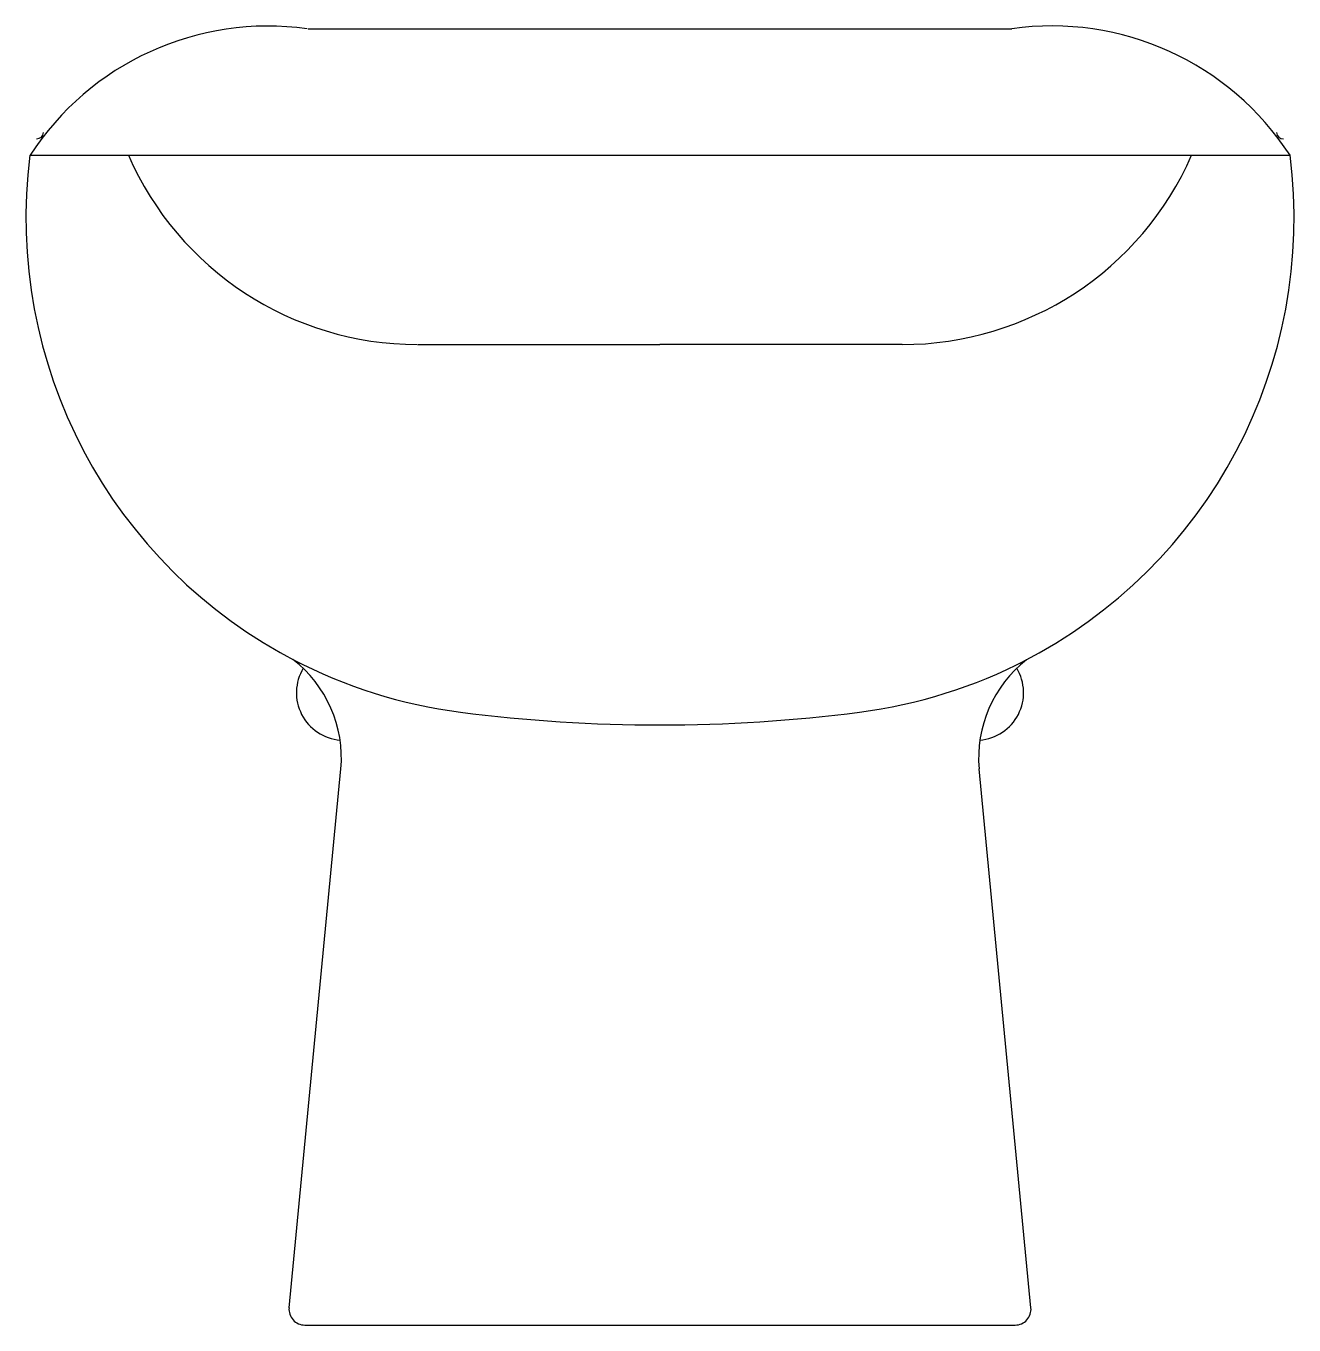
# Model space of a CAD drawing. Extents: x 1347 to 1748, y 1515 to 1926.
import ezdxf

# ---------------------------------------------------------------- set-up
doc = ezdxf.new("R2010")
doc.units = 0
doc.header["$LTSCALE"] = 50
doc.layers.add('FINA', color=6, linetype='CONTINUOUS')
doc.layers.add('GROSSA', color=3, linetype='CONTINUOUS')

msp = doc.modelspace()

# ---------------------------------------------------------------- linework, layer by layer
at = {"layer": 'FINA', "color": 0, "linetype": 'CONTINUOUS'}
for centre, radius, start, end in [((1504.26, 1864.74), 157.48, 242.3609, 262.6808), ((1447.32, 1714.68), 15, 148.9942, 265.4403), ((1590.38, 1864.74), 157.48, 277.3169, 297.5553), ((1647.32, 1714.68), 15, 274.5924, 31.1187), ((1547.32, 2200.04), 495.54, 262.6818, 277.3182)]:
    msp.add_arc(centre, radius, start, end, dxfattribs=at)
at = {"layer": 'GROSSA', "color": 0, "linetype": 'CONTINUOUS'}
for p, q in [((1436.05, 1924.68), (1658.59, 1924.68)), ((1348.05, 1884.68), (1357.72, 1884.68)), ((1357.72, 1884.68), (1746.59, 1884.68)), ((1361.17, 1884.68), (1403.31, 1884.68)), ((1470.76, 1824.81), (1547.32, 1824.81)), ((1623.88, 1824.81), (1547.32, 1824.81)), ((1429.99, 1520.16), (1446.42, 1690.59)), ((1664.66, 1520.16), (1648.23, 1690.59)), ((1434.97, 1514.68), (1659.68, 1514.68))]:
    msp.add_line(p, q, dxfattribs=at)
for centre, radius, start, end in [((1423.3, 1835.85), 89.7, 82.0397, 147.0129), ((1671.29, 1835.82), 89.77, 32.9808, 98.1318), ((1350.21, 1892.05), 2.14, 268.5024, 355.6374), ((1744.44, 1892.05), 2.14, 184.422, 271.5401), ((1504.26, 1864.74), 157.48, 172.7227, 242.9351), ((1470.76, 1924.81), 100, 203.6598, 269.8523), ((1623.88, 1924.82), 100, 270, 336.3393), ((1590.38, 1864.74), 157.48, 296.9525, 7.2767), ((1406.98, 1693.93), 39.58, 355.1501, 52.2506), ((1687.88, 1693.89), 39.79, 128.2767, 184.7628), ((1434.97, 1519.68), 5, 174.5033, 270), ((1659.68, 1519.68), 5, 270, 5.4967)]:
    msp.add_arc(centre, radius, start, end, dxfattribs=at)

doc.saveas('drawing.dxf')
